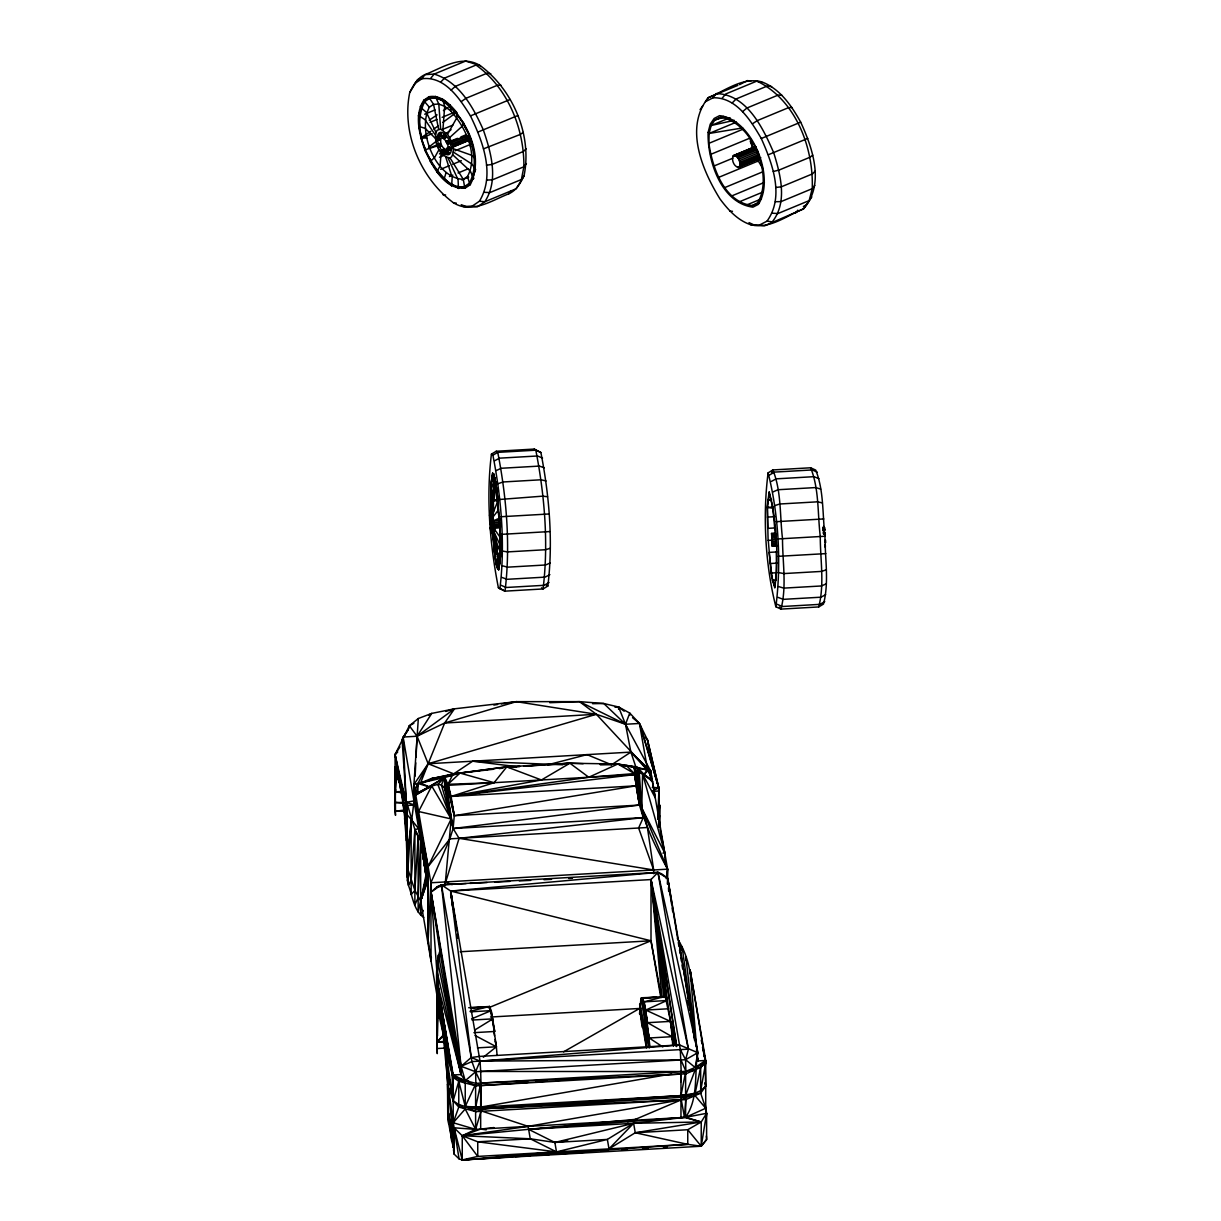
<?xml version="1.0" encoding="UTF-8"?>
<svg xmlns="http://www.w3.org/2000/svg" width="1221" height="1221" viewBox="0 0 1221 1221"><rect width="100%" height="100%" fill="white"/><g stroke="black" fill="none" stroke-linecap="round" stroke-linejoin="round"><path stroke-width="1.5" d="M445.741 711.446L454.471 708.821L444.642 723.015L428.159 763.751L413.934 784.462L430.876 882.768L428.022 943.467L428.098 866.605L414.652 798.381L413.934 784.462L418.33 718.513L431.746 713.4L454.471 708.821L516.361 701.648L579.487 701.632L603.769 703.51L618.574 707.005L629.761 713.079L639.453 723.458L647.557 740.109L658.73 787.82L659.661 825.732M690.094 973.412C688.507 961.4 684.065 948.961 677.396 938.69M437.362 1021.428L436.889 970.97L437.271 1053.647L437.133 1015.903C438.827 994.52 433.363 971.931 439.819 951.098L431.059 892.047L437.179 886.721L441.453 884.828L657.951 872.389L661.675 873.824L667.765 878.448L697.802 1052.7C693.94 1074.327 699.007 1097.771 685.607 1117.322L475.61 1129.379L454.09 1127.807L448.29 1087.697L436.889 970.97L461.095 1074.526L465.232 1080.722L475.915 1085.851L685.912 1073.793L700.671 1067.398L705.723 1062.957L690.094 969.749L690.262 973.335M775.304 527.93L767.688 528.357L767.444 507.402L769.291 493.406L772.725 506.593L775.717 539.239M772.359 546.199L771.611 533.44L772.206 546.001L778.006 545.863M775.869 606.745C781.379 563.904 778.739 514.713 768.101 472.878L772.862 469.948L810.637 467.78L815.704 470.085C824.022 490.613 822.343 514.392 824.984 536.248C824.969 558.638 829.227 582.28 823.488 604.074L818.711 606.944L780.952 609.111L775.869 606.745C765.246 564.926 762.606 515.735 768.101 472.878M822.893 528.51L824.541 528.418L824.328 527.213L824.526 530.509L824.557 528.846L822.923 528.937M440.72 1015.704L437.133 1015.903L437.011 1048.549L436.889 970.97L437.011 1048.549L444.612 1048.106M480.616 1093.329L480.662 1085.713M645.268 737.24L647.557 740.109L658.73 787.82L659.019 825.93L658.913 790.994L653.235 791.315M680.906 1081.821L680.952 1074.205M466.132 883.592L441.453 884.828L471.932 1061.583L475.61 1071.748L475.915 1085.851L458.775 1081.287L453.205 1077.471L439.148 1016.299L437.576 984.263L453.205 1074.984L461.095 1074.526L437.484 960.668L436.889 1046.229L437.729 1017.093M445.055 885.698L451.175 818.94L444.826 777.487L460.012 773.076L506.761 766.864L569.886 763.232L617.826 764.01L647.115 769.947L644.123 774.419L639.3 772.801L637.728 773.61C635.805 807.875 651.693 839.789 667.582 869.169L667.582 884.248M480.631 1088.873L480.662 1085.5L480.677 1129.089L462.255 1135.744L454.09 1127.807L453.205 1139.849L454.09 1154.059L459.065 1158.882L462.255 1159.95L701.236 1146.229L706.608 1139.544L706.608 1113.308L705.204 1104.547M399.969 746.84L395.039 754.624C400.29 774.648 392.216 795.1 395.512 815.353L395.039 754.624L409.356 725.747L418.33 718.513M438.492 954.914L438.415 960.561L438.492 954.914L461.095 1074.526L461.095 1066.299L441.453 884.828L431.059 892.047L437.774 983.821M480.616 1088.888L480.662 1085.5L480.982 1111.339L475.61 1129.379L462.255 1135.744L462.255 1159.95L490.735 1158.164M658.989 825.961L658.913 800.243L659.508 826.892L659.722 805.112L658.165 819.337M496.138 484.874L500.03 530.723L496.138 484.874L493.681 473.885L492.612 473.122L490.857 489.697L491.346 510.821M492.49 531.654L495.177 556.807L498.687 569.856L500.259 552.151L499.877 530.387L500.427 553.281L498.687 569.856L496.413 565.079L495.161 558.089L492.551 531.608M639.514 1013.918L640.949 998.274L665.216 996.412L675.64 1045.222M658.73 825.869L658.73 787.82L639.453 723.458L625.518 724.267L596.352 714.285L428.159 763.751L414.789 789.453C413.247 821.565 404.105 852.548 408.44 885.317C412.591 896.122 413.598 910.347 423.718 917.475M475.61 1129.379L475.61 1084.111L465.232 1106.485L458.775 1104.578L453.205 1100.747L447.527 1084.217L445.65 1049.694L437.576 984.263L461.095 1074.526L431.059 892.047L461.095 1066.299L465.232 1080.722L465.232 1108.973L475.61 1129.379L453.205 1122.74L458.775 1107.065L458.775 1078.799L453.205 1074.984L453.205 1147.313L447.771 1118.65L447.527 1084.217L448.656 1123.869M651.404 781.104L651.495 775.854L648.458 770.283L596.352 714.285L579.487 701.632L549.786 702.701M680.967 1117.581L680.967 1074.098M708.897 143.345L709.096 133.471L711.156 125.504L714.926 119.979L720.146 117.277C752.258 121.367 774.114 176.206 757.554 202.854L752.334 205.555C724.221 202.228 712.377 167.811 708.897 143.345L743.146 129.136M738.461 167.475L739.178 167.109C741.361 163.11 738.613 156.212 734.035 155.357L733.317 155.723C731.12 159.707 733.882 166.605 738.461 167.475L760.225 158.379M750.35 224.618L759.462 225.061L766.986 221.169C784.767 196.673 772.374 163.324 761.278 138.507C750.854 120.635 736.492 97.146 713.033 97.772L705.509 101.664L708.363 97.604C725.35 90.751 742.399 76.877 761.522 81.822C779.944 88.538 791.529 105.739 800.686 122.161C812.698 148.245 825.06 184.402 803.525 208.883C786.538 215.705 769.459 229.716 750.35 224.618C737.392 220.131 728.021 209.691 720.024 199.008C702.304 170.329 684.035 127.533 708.363 97.604L737.866 85.378M444.597 885.652L459.081 838.323L453.113 828.525L447.268 796.275L444.536 787.866L441.392 784.905L437.82 784.386L428.907 786.797L418.04 783.531L417.841 792.856L415.766 795.1L444.826 777.487L448.321 785.317L451.083 796.443L454.273 815.704L453.113 828.525L449.862 838.858L430.876 882.768L431.059 961.095L437.637 999.221M453.556 1150.991L454.09 1127.807L462.255 1159.95L687.759 1144.352L701.236 1146.229L706.608 1139.544L706.379 1135.988M658.821 823.03L658.745 826.815L659.508 815.491L658.806 819.138M442.902 129.975L444.688 106.319L442.506 99.115C466.422 118.284 484.768 155.159 470.314 184.63L465.186 188.126C444.108 189.789 432.417 166.148 424.816 149.893C419.475 134.341 414.041 115.14 423.809 100.214L428.953 96.734C440.995 94.368 450.381 104.701 457.28 113.11L456.807 117.796L447.527 134.371C451.678 140.659 455.647 149.588 451.617 156.792L450.015 157.891C438.827 156.639 432.493 139.942 437.042 130.326L440.644 129.121L447.527 134.371M659.081 825.884L659.722 805.112M489.957 510.775L490.201 513.995L489.987 510.683L491.681 510.622L491.895 512.561L490.216 512.225L491.865 512.133M489.789 521.352L490.018 524.068L489.789 521.352L491.437 521.26L491.315 519.444L493.009 519.368L493.177 522.664L490.094 522.756M491.91 512.973C486.691 514.499 491.559 520.344 492.49 513.827C489.987 512.438 491.33 518.528 490.674 515.399C490.491 514.514 490.689 511.996 490.873 514.316M496.23 484.081L492.612 473.122L491.315 482.722L491.071 501.007L493.406 503.968L493.65 512.179M492.216 527.35L490.689 530.586L490.476 527.274L500.534 526.556M491.346 519.474L491.712 524.007L490.018 524.068M489.819 517.246L491.544 517.078L491.346 513.888M491.498 526.007L491.666 529.304L491.468 525.992L500.564 525.457M491.483 520.177L493.177 520.467C490.811 519.52 491.773 524.938 491.437 521.26M491.147 529.212C492.216 535.851 489.331 527.96 493.391 528.632M491.742 523.916L491.727 522.237M490.796 516.346L492.597 515.842M492.857 531.715L492.887 529.288M492.185 533.15L498.916 560.454L497.542 567.399L498.58 568.147L499.786 561.08L493.284 536.843L493.513 520.604L491.727 506.746L495.68 482.341L493.681 473.885L497.359 494.352L500.03 530.723M493.833 531.639L501.221 547.481L499.786 561.08L492.582 535.347M499.877 588.827C505.296 544.78 501.388 498.763 492.902 455.204L491.422 454.136C486.004 498.183 489.896 544.2 498.382 587.759L505.006 591.147L543.055 588.949L547.847 586.019C553.25 542.002 549.358 496.031 540.888 452.518L534.264 449.069L496.214 451.266L491.422 454.136M428.022 943.467L428.098 866.605L451.175 818.94L444.536 787.866L444.826 777.487L430.692 778.8L420.573 782.951L428.907 786.797L444.826 777.487L454.273 815.704L639.453 805.066L643.269 817.597L638.614 828.006L653.662 869.978L653.678 873.717M667.215 878.586L667.582 869.169L650.625 770.848L625.518 724.267L618.574 707.005L614.865 706.7M397.344 751.632L395.039 754.624L401.236 784.279L414.881 829.547L411.141 880.234L408.44 885.317C407.188 859.172 405.113 832.05 407.112 805.463L414.652 805.021L406.211 802.334C399.313 793.268 399.939 780.875 397.435 770.207L394.795 767.109L394.795 811.339L404.288 810.79M657.707 818.97L658.913 790.994M667.521 884.05L667.765 878.448L657.951 872.389L450.717 891.071L441.453 884.828M414.484 789.499L413.934 800.9L427.579 879.654L428.098 866.605L449.862 838.858L647.42 827.502L653.662 869.978L459.081 838.323L643.269 817.597L634.218 766.605L650.625 770.848L650.9 776.007M415.14 776.174L415.781 762.866M416.056 757.157L417.078 736.232L431.746 713.4L428.769 715.033M407.173 880.86L411.141 819.398L407.112 814.712L402.06 739.377L408.44 729.441M405.967 835.485L404.594 818.497L406.211 802.334L413.934 800.9L414.652 798.381L426.221 866.727L428.098 866.605L427.579 879.654M425.351 870.787L418.742 828.8L414.881 829.547L418.147 836.858L418.147 912.118L420.68 900.869L427.548 881.623L414.652 798.381L427.548 877.334L414.652 798.381L427.075 873.595L414.652 798.381L425.656 864.682M491.361 510.927L491.147 481.303L492.719 474.832L493.742 475.564M498.58 568.147L500.137 561.675L501.053 533.898M706.349 1116.742L706.608 1113.308L685.607 1117.322L685.607 1072.038L680.967 1095.588L480.982 1108.836L480.677 1085.606M449.984 104.823L450.824 111.004C465.918 127.732 478.785 154.762 467.521 176.496L463.293 179.365C435.073 178.098 417.002 130.296 429.349 107.219L433.562 104.365L438.797 104.044L444.688 106.319L450.824 111.004M701.236 1146.229L701.236 1121.962L633.623 1123.305L607.371 1139.422L609.004 1148.885L635.256 1132.752L687.759 1129.73L701.236 1146.229L706.608 1113.308L701.236 1121.962L687.759 1129.73L687.759 1144.352L477.747 1156.424L462.255 1135.744L528.617 1129.333L633.623 1123.305L684.508 1117.383L685.912 1099.556L700.671 1093.161L705.723 1086.232L705.158 1065.826M441.132 152.762L440.064 165.919L436.859 171.749L451.633 185.745L452.182 177.411L445.757 157.143M436.859 171.749C444.49 178.709 453.006 188.873 464.545 186.523L469.505 183.15C484.584 152.549 463.736 111.859 435.332 96.352L438.797 104.044L440.644 129.121M431.059 961.095L431.364 957.386M423.305 910.393L420.68 915.307L420.68 840.048L425.931 875.35L420.68 900.869L426.831 880.066L426.526 878.021L427.335 880.631L420.68 900.869L426.526 878.815L420.68 840.048L414.881 829.547L414.881 904.807L418.147 897.694L420.68 840.048L418.147 836.858L414.881 890.384L420.68 900.869L430.876 960.057L428.495 941.727M495.68 482.341L494.81 481.7L494.093 483.775L490.934 509.081L494.81 481.7L492.719 474.832M491.681 510.622L491.88 513.812M493.07 526.175L493.376 528.266L491.712 527.96M824.557 530.448L822.878 530.601M666.193 878.616L667.582 869.169L641.742 807.997L634.218 766.605L637.728 773.61L641.742 807.997L647.42 827.502M490.842 511.706L493.605 488.415L491.315 482.722M499.404 565.705L499.954 562.347M499.984 560.256L500.992 554.365L493.742 534.279M447.771 1118.65C449.42 1082.188 446.672 1044.947 438.812 1009.416L437.515 1009.965L437.576 1018.161L437.133 1015.903M636.675 1119.245L528.617 1129.333L554.868 1142.444L607.371 1139.422L556.501 1151.891L477.747 1141.803L462.255 1135.744L530.25 1138.781L554.868 1142.444L633.623 1123.305L635.256 1132.752L701.236 1121.962L685.607 1117.322L705.723 1108.241L700.671 1093.161L685.607 1095.313L681.272 1097.328L685.912 1099.556L475.915 1111.629L458.775 1107.065L453.205 1100.747L458.775 1081.287L465.232 1106.485L475.915 1109.141L685.912 1097.069L700.671 1090.674L705.723 1062.957L705.204 1059.92M643.269 817.597L453.113 828.525L451.175 818.94L431.73 786.034L415.888 794.856L418.04 783.531M409.737 92.521C401.388 132.952 420.543 178.342 453.418 202.747C471.855 214.331 491.514 200.565 508.821 193.773C516.559 190.384 520.421 183.028 524.023 175.839C532.356 135.455 513.217 90.11 480.372 65.72C461.95 54.09 442.277 67.811 424.969 74.634C417.261 78.052 413.293 85.317 409.737 92.521L417.536 79.686L421.031 78.236M442.658 100.641L435.744 97.97L429.594 98.336L424.633 101.709C410.424 130.693 429.258 166.102 451.633 185.745M436.462 137.958C437.439 135.5 439.758 141.483 437.332 140.171C433.943 135.531 443.635 138.232 438.049 140.446M437.82 137.393L438.904 137.042M437.667 144.368C436.95 146.459 440.003 148.489 440.934 145.955C441.941 141.789 434.523 145.207 439.789 143.544M439.819 133.73C442.216 132.173 441.193 136.462 438.858 135.867A1.679 0.794 67.5 0 0 440.354 136.447L440.186 134.966L441.559 134.386M437.683 145.436L439.331 143.468M439.591 136.691L441.773 135.21L440.399 135.775M442.536 136.096L443.864 136.019L444.429 138.248A1.679 0.809 67.5 0 1 442.933 137.668C440.827 135.775 447.069 133.974 443.864 136.019M441.422 150.549L442.964 150.824L442.551 152.961A1.679 0.809 67.5 0 1 441.636 151.74C440.689 147.207 447.084 151.145 443.91 152.396A1.679 0.809 67.5 0 1 443.406 151.923M445.039 137.942C442.109 141.01 448.718 134.234 444.093 136.37L445.65 136.203M446.382 141.728C447.634 139.133 449.557 146.001 447.008 143.651C444.383 138.996 452.655 142.491 448.626 143.376M445.39 151.801C446.657 149.206 448.565 156.074 446.016 153.739C443.605 148.382 451.831 153.663 447.39 153.159M447.741 141.163L448.824 140.797M447.252 148.199L448.076 147.634L449.13 149.283A1.679 0.809 67.5 0 1 449.145 150.351L448.138 150.412A1.679 0.809 67.5 0 1 447.466 149.374C446.153 145.681 453.495 148.565 449.13 149.283L450.488 148.703M448.138 150.412L450.58 149.481M463.415 206.593L472.283 206.059L479.441 201.206C495.451 174.695 482.814 141.361 470.451 115.903C459.905 98.962 444.81 75.595 421.84 78.785L414.682 83.654M492.094 508.012L496.291 487.484M500.259 552.151L501.221 547.481M705.723 1112.041L705.723 1060.469L697.802 1060.927L690.094 969.749L705.723 1060.469L700.671 1067.398L695.146 1093.268L680.967 1095.588L684.538 1094.688M475.915 1111.629L465.232 1106.485L475.61 1107.386L480.28 1085.622M491.697 511.34L493.406 503.968L493.376 495.299L490.857 489.697M426.236 877.227L420.68 900.869L427.075 880.097L427.548 881.623L428.098 866.605L426.526 868.589L426.801 871.306M493.94 548.611L496.413 565.079L497.924 557.158L494.993 534.355M444.246 178.693L446.031 172.71M427.106 873.076L426.511 869.26L426.816 870.726L428.098 866.605C427.991 895.924 424.771 847.878 424.908 866.391M496.901 551.434L495.177 556.807L493.284 536.843M493.009 519.368L493.147 522.634M408.318 729.532L403.128 737.041L406.211 802.334L406.211 840.384L407.677 842.215L406.685 833.027L407.112 814.712L407.173 877.273M435.454 138.431L425.198 128.419L419.749 126.633L418.528 115.4L421.199 107.845L420.253 106.593L424.633 101.709L423.809 100.214L429.594 98.336L433.562 104.365L438.644 129.228M448.015 158.013L458.073 179.67L458.394 186.874L465.186 188.126L464.545 186.523L470.314 184.63L469.505 183.15L473.87 178.266L472.924 176.999L475.61 169.46L471.855 164.041L453.281 152.03M630.265 766.483L635.866 767.002L630.891 752.105L625.518 724.267L629.761 713.079L629.761 715.353M492.872 513.171L498.702 499.13L497.298 495.314M453.205 1074.984L465.232 1080.722L475.61 1071.748L480.036 1061.11L450.717 891.071L651.007 879.563L657.951 872.389L697.802 1052.7L695.146 1067.505L685.912 1071.305L475.915 1083.363L453.205 1077.471L437.576 984.263L453.037 1076.495M456.913 114.133L463.858 123.382L462.225 126.236L449.603 137.591M771.565 472.542L772.862 469.948C781.516 491.269 779.761 515.964 782.508 538.675C782.493 561.935 786.904 586.477 780.952 609.111L779.364 606.959M818.711 606.944C824.663 584.294 820.253 559.752 820.268 536.507C817.521 513.797 819.276 489.102 810.637 467.78M439.056 149.527L434.645 157.494L430.265 161.477L437.225 170.711M438.858 135.867L440.216 135.302L439.026 133.638L438.675 135.47M395.925 781.745L394.795 774.587L397.435 770.207L406.211 802.334L395.039 754.624L397.725 751.999M395.177 802.166L404.243 803.525M759.508 159.157L757.646 161.538M700.076 109.615L702.716 105.891M524.023 175.839L516.254 188.721L484.798 201.77L477.365 206.822L472.283 206.059M811.843 196.917L803.525 208.883L764.453 225.885L759.462 225.061M508.821 193.773L510.882 190.964M713.033 97.772L716.193 93.559C746.993 94.353 763.064 128.159 773.732 152.808C780.463 174.557 787.866 202.182 772.267 221.84L766.986 221.169M421.84 78.785L424.969 74.634L434.188 74.084L465.644 61.05L480.372 65.72M795.695 212.927L797.817 210.165M493.223 516.727L498.55 509.798M814.819 185.409L812.24 188.66L809.157 200.61L777.914 213.553L772.42 213.202M526.419 163.583L523.885 166.773L521.398 179.518L489.942 192.552L484.401 192.338M430.723 78.266L434.188 74.084C459.401 81.853 473.26 107.341 483.333 129.914C491.071 152.411 498.916 180.189 484.798 201.77L479.441 201.206M722.145 98.214L725.656 94.017L756.898 81.074C795.634 99.634 813.751 147.649 812.24 188.66L780.997 201.618L775.381 201.709M453.205 1122.74L465.232 1108.973L458.775 1104.578M437.271 1046.916L437.011 1041.879L443.315 1035.026M815.109 171.154L812.56 173.855L781.318 186.813L775.686 187.469M440.705 82.112L444.566 78.083L476.022 65.049C507.738 87.759 524.282 128.434 523.885 166.773L492.445 179.823L486.797 180.067M609.004 1148.885L633.623 1123.305M526.129 148.764L523.58 151.373L492.124 164.408L486.507 165.232M732.203 102.961L736.126 98.962L767.368 86.004L771.596 86.584M665.063 862.347L664.789 852.991L641.742 807.997L639.3 772.801L637.347 767.414L644.123 774.419L648.458 770.283L652.472 781.501L648.458 770.283L652.35 781.272L655.295 797.908L642.597 773.916L637.347 767.414L637.728 773.61M444.612 1042.459L437.011 1041.879L443.986 1035.423M700.671 1067.398L695.146 1067.505L700.671 1064.91L705.723 1060.469L695.146 1067.505L685.607 1059.691L680.311 1049.602L651.007 879.563L651.007 940.781L660.53 996.092M700.671 1090.674L705.723 1086.232L705.204 1083.195M451.129 90.064L455.387 86.355L486.843 73.306L490.781 73.672M461.095 1066.299L471.23 1057.493L479.227 1056.44L679.502 1044.932L697.802 1052.7L685.607 1059.691L475.61 1071.748L461.095 1066.299L471.932 1061.583L688.415 1049.144L657.951 872.389M742.551 111.706L746.87 108.043L778.128 95.085L781.959 95.314M438.186 138.629L439.377 137.668L436.538 138.736M443.147 151.221L444.337 150.259L442.964 150.824M447.466 149.374L450.167 147.894L447.329 148.962M438.003 138.232L439.148 137.317L437.774 137.881M447.939 142.002L449.069 141.087L446.382 142.094M439.453 153.907L442.323 151.602M446.947 152.076L448.092 151.16L445.406 152.167M483.318 1057.264L496.382 1046.779L491.193 1010.622L489.545 1006.501L468.711 1007.707M428.602 147.298L436.065 141.438M446.52 133.242L451.007 129.731M812.728 155.128L810.072 157.204L778.83 170.162L773.29 171.459M442.735 150.473L443.864 149.634L442.49 150.198M448.58 148.107C451.098 144.917 446.413 149.679 449.954 147.543L447.268 148.565M446.718 151.725C449.236 150.442 445.97 150.152 446.84 151.999M437.362 145.91L425.61 149.634L420.894 137.82L430.83 131.303M433.837 129.09L438.354 125.748M442.857 122.421L454.884 113.522M523.137 132.402L520.467 134.356L483.516 148.84M644.123 774.419L650.915 779.471L642.597 773.916L641.742 807.997L636.996 776.815L634.218 766.605L639.453 805.066L453.113 828.525L444.826 777.487L413.934 784.462L413.934 800.9L403.128 737.041L417.078 736.232L454.471 708.821M461.279 101.602L465.934 98.321L497.374 85.287L500.931 85.195M439.209 147.161L439.346 145.345L437.957 144.032M429.212 120.207L437.103 114.866M443.406 110.592L448.153 107.387M752.472 123.825L757.188 120.65L788.43 107.692L791.88 107.448M438.034 778.159L453.739 773.839L472.664 761.202L562.82 764.804M600.32 764.773L611.568 764.773L630.891 752.105L650.625 770.848L650.824 776.464M474.679 1030.081L492.902 1018.848L472.084 1020.054M549.038 582.493L544.291 585.302L506.242 587.484L501.068 585.302M769.627 474.954L774.45 472.1L812.209 469.932L817.231 472.161M508.684 767.49L519.963 766.391L506.761 766.864L494.093 782.692L451.083 796.443L541.437 779.975L569.886 763.232L583.15 763.72M824.755 601.571L820.024 604.349L782.264 606.516L777.136 604.258M492.902 455.204L497.756 452.365L535.805 450.183L540.888 452.518M563.553 1051.846L639.606 1008.47L646.397 1047.908M409.356 728.021L409.356 725.747L413.843 723.275M428.907 786.797L417.841 792.856L431.73 786.034L418.605 811.507L451.175 818.94L441.392 784.905L444.826 777.487L437.82 784.386L451.175 818.94M470.451 115.903L510.088 99.481M494.581 460.79L499.496 458.165L537.545 455.982L542.551 458.089M825.655 594.688L820.97 597.191L783.21 599.358L778.052 597.374M549.877 574.633L545.161 577.121L507.112 579.303L501.907 577.441M771.306 481.44L776.205 478.846L813.964 476.678L818.925 478.647M739.605 84.646L747.435 80.601L750.747 81.12M803.387 206.441L806.409 204.884M761.278 138.507L800.686 122.161M807.798 138.416L768.375 154.746M652.823 790.704L658.73 787.82L655.25 775.182M409.356 725.747L417.078 736.232L444.642 723.015L516.361 701.648L596.352 714.285L444.642 723.015M496.321 470.512L501.312 468.269L539.361 466.086L544.307 467.811M649.908 1046.611L645.741 1010.072L666.864 1000.533L651.007 879.563L688.415 1049.144L685.607 1059.691L685.912 1073.793L681.272 1071.565L480.677 1071.458L480.036 1061.11L471.23 1057.493L450.717 891.071L651.007 940.781L661.492 997.465M517.673 115.583L478.037 132.021M826.159 583.867L821.489 585.958L783.729 588.125L778.54 586.553M773.046 491.895L778.006 489.728L815.765 487.561L820.649 489.117M550.274 562.957L545.573 564.987L507.524 567.17L502.304 565.75M480.677 1107.096L475.915 1109.141L528.113 1126.357L681.272 1099.831L684.508 1117.383L701.236 1121.962M471.565 1018.894L491.193 1010.622L494.734 1031.47L473.916 1032.661M424.71 114.209L435.058 109.921M430.082 122.344L436.981 119.475M442.155 117.338L454.227 112.332M419.749 126.633L418.742 126.053L421.81 137.973L432.158 133.684M442.506 129.395L452.854 125.107M438.629 133.776L440.399 133.074M439.27 133.73L440.644 133.165M439.529 133.928L441.376 133.989M436.63 137.439L438.186 136.752M436.508 137.668L438.644 136.844M440.399 136.142L441.773 135.577M436.462 138.324L437.835 137.759M442.597 135.79L444.734 134.966M443.62 135.729L444.978 135.165M442.551 136.462L444.475 134.875M436.675 139.148L439.56 138.065M442.613 136.859L443.91 135.897M436.859 139.545L438.217 138.98M438.324 139.041L439.697 138.477M449.526 143.529L447.756 144.231L448.107 147.146L446.733 149.618C442.002 149.084 439.331 142.033 441.254 137.973L444.123 136.706M438.4 139.453L439.774 138.889M437.332 140.171L438.705 139.606M442.933 137.668L445.772 136.615M438.415 139.82L439.774 139.24M437.591 140.369L439.713 139.545M444.49 137.576L445.848 137.011L444.413 137.179M444.49 137.942L445.863 137.378M429.059 148.214L438.98 144.109M438.69 144.307L440.048 143.742M446.565 141.209L448.321 140.507M437.622 145.04L440.293 144.032M446.443 141.422L448.565 140.598M439.163 144.948L440.522 144.383M437.82 145.848L440.705 144.78M446.459 142.491L449.481 141.834M438.003 146.245L440.918 145.589M446.596 142.903L447.97 142.338M450.671 141.163L457.448 138.355M460.851 136.95L465.934 134.844M438.232 146.596L440.567 146.596M446.779 143.3L449.618 142.247M438.476 146.886L440.934 145.955M438.736 147.085L440.873 146.261M448.321 143.208L449.694 142.643M447.252 143.941L449.694 143.01M447.512 144.139L449.649 143.315M451.19 142.765L466.453 136.431M451.48 144.322L468.437 137.301M453.205 145.04L468.467 138.706M441.468 150.259L443.605 149.435M447.313 147.894L449.191 146.978M448.076 147.634L449.45 147.069M451.724 146.489L456.807 144.383M460.195 142.979L468.681 139.453M441.422 150.916L444.108 149.908M452.976 146.199L468.238 139.866M441.498 151.328L443.36 149.344M452.503 147.039L469.627 139.82M441.636 151.74L444.52 150.656M451.816 147.512L468.772 140.476M448.992 148.855L450.366 148.29M443.284 151.633L444.658 151.068M443.36 152.045L444.734 151.48M445.573 151.282L447.344 150.58M443.376 152.411L444.734 151.847M445.451 151.496L447.588 150.687M442.551 152.961L444.673 152.137M448.382 150.595L450.518 149.771M443.009 153.052L444.551 152.366M448.641 150.702L450.396 150M445.482 152.579L448.504 151.908M447.268 152.884L448.641 152.32M446.016 153.739L448.702 152.717M446.276 154.014L448.718 153.083M446.535 154.212L448.656 153.388M439.484 157.234L444.658 155.082M446.779 154.304L448.534 153.602M455.006 150.793L470.512 144.353L468.269 139.576M440.674 169.292L449.282 165.705M452.732 164.286L461.355 160.714M449.42 176.557L452.869 175.122M458.043 172.985L468.391 168.696M461.813 179.93L468.711 177.06M723.488 116.422L714.926 119.979L725.61 116.728M730.005 117.689L711.156 125.504L734.279 120.314M736.507 122.1L709.096 133.471L742.689 127.93M710.546 154.441L749.938 138.11L752.869 148.046L750.243 141.239M734.035 155.357L755.082 146.627M733.317 155.723L754.364 146.993M734.905 155.388L755.952 146.657M732.798 156.486L753.861 147.756M735.866 155.845L755.158 147.848M713.964 166.025L732.798 158.211M736.843 156.685L756.15 148.672M737.789 157.83L757.096 149.832M738.629 159.234L757.936 151.221M739.3 160.775L756.852 153.51M739.773 162.362L759.08 154.365M740.002 163.889L759.294 155.891M739.972 165.247L759.279 157.25M739.682 166.346L760.744 157.616M737.591 167.43L760.393 157.967M718.879 177.289L758.272 160.958L762.637 168.239M724.999 187.485L762.667 171.856M731.867 195.879L764.407 182.387M739.041 201.938L763.018 192.002M746.031 205.235L761.446 198.855M752.334 205.555L759.187 202.701M488.385 1007.844L651.007 940.781L460.164 951.754M437.866 1016.788L439.148 1016.299L437.576 1009.904M676.526 1046.611L651.007 879.563L665.216 996.412L663.781 996.962L651.007 879.563L676.602 1045.069M407.677 842.215L405.021 814.972L397.435 770.207L397.848 778.754L396.443 779.273L394.795 774.587M451.312 141.224L469.307 134.951L463.278 124.054M498.031 483.714L503.083 481.974L541.132 479.777L546.001 480.982M425.61 149.634L424.816 149.893L430.86 160.806M826.205 569.856L821.535 571.413L783.775 573.58L778.586 572.557M774.709 505.631L779.731 503.998L817.49 501.831L822.313 502.869M490.903 514.728L492.521 514.209L489.682 513.98M489.774 514.362L489.88 515.491L491.514 514.972M491.697 527.518L493.315 526.999M550.228 548.275L545.528 549.725L507.478 551.907L502.258 551.053M491.758 522.664L490.109 523.168L491.758 523.076M491.468 514.59L489.85 515.064C492.445 516.697 493.513 511.126 490.827 513.919M491.666 527.106L493.284 526.617L491.407 526.556L491.163 522.741M491.346 530.326L492.963 529.853L491.269 529.624M493.513 520.604L500.366 518.604L499.236 518.208M429.304 780.555L420.573 782.951L428.159 763.751L417.078 736.232M492.841 500.518L498.168 499.084M675.839 1045.924L679.502 1044.932L480.036 1061.11L680.967 1059.95L685.912 1071.305L695.146 1069.993L685.607 1095.313L475.61 1107.386M491.62 526.709L493.238 526.297L491.407 526.266M492.399 529.151L490.644 528.006L492.261 527.579M656.639 997.221L642.368 997.725L644.032 1001.846L665.216 996.412M627.625 1121.672L633.119 1120.329L681.272 1099.831L480.982 1108.836M470.116 1011.186L489.545 1006.501L494.734 1031.47M499.572 499.481L542.735 496.153L547.542 496.749M637.835 785.317L634.218 766.605L636.065 785.82L454.273 815.704L447.939 784.294L452.426 775.274L430.692 778.8L453.739 773.839L506.761 766.864L541.437 779.975M690.384 1071.015L695.146 1069.993L689.834 1070.863M776.174 521.688L823.793 518.94M825.808 553.617L778.189 556.333M430.692 778.8L460.012 773.076L494.093 782.692L447.939 784.294L460.012 773.076L453.739 773.839L428.159 763.751L630.891 752.105L647.115 769.947M671.611 1073.931L480.677 1107.096L465.232 1106.485M549.725 531.562L501.755 534.34M824.373 527.274L822.771 527.518L824.419 527.426M493.864 705.082L497.603 704.502M501.358 703.937L516.361 701.648M462.255 1135.744L528.113 1126.357L530.25 1138.781L556.501 1151.891L554.868 1142.444L567.872 1140.948M685.912 1097.069L695.146 1095.771L705.723 1108.241M451.083 796.443L588.781 777.243L634.477 773.58L639.453 805.066L636.065 785.82L451.083 796.443L634.554 774.618L639.453 805.066M394.795 811.339L404.212 810.057M600.198 764.346L617.826 764.01L635.866 767.002L626.022 765.308L634.477 773.58L617.826 764.01L588.781 777.243L569.886 763.232L523.656 766.147L540.399 765.231M453.739 773.839L493.528 769.245M499.206 768.589L502.991 768.146M493.94 1127.563L480.677 1129.089L486.202 1129.868M500.839 516.742L548.809 513.995M556.501 1151.891L462.255 1159.95L477.747 1156.424L477.747 1141.803L530.25 1138.781M528.617 1129.333L684.508 1117.383M569.886 763.232L547.817 764.804L586.996 754.624L611.568 764.773M475.915 1083.363L480.982 1085.561L528.144 1082.432M535.698 1081.943L547.008 1081.18M556.44 1080.554L565.872 1079.929M579.09 1079.059L582.86 1078.815M662.927 853.128L664.789 852.991L660.073 828.967M777.365 538.98L824.984 536.248M494.52 1157.935L511.614 1156.852M515.399 1156.623L530.586 1155.677M536.278 1155.31L549.572 1154.486M557.158 1154.013L568.543 1153.296M578.037 1152.7L589.422 1151.983M600.824 1151.266L608.409 1150.793M621.703 1149.968L627.396 1149.602M642.582 1148.656L648.275 1148.305M663.461 1147.343L667.246 1147.114M494.719 490.598L498.412 490.399M492.902 500.9L498.443 500.579M489.942 510.958L491.712 510.76M490.109 511.095L491.834 511.706M490.247 513.064L492.368 513.125L490.247 513.431M490.247 513.72L492.445 513.507M489.728 514.117L492.261 514.026M489.819 514.682L492.551 514.636M492.582 515.079L490.934 515.583M489.88 515.491L492.338 515.293L492.49 516.391M771.596 499.694L767.78 499.908L771.565 500.289M489.911 516.33L492.582 516.132M489.926 516.697L491.575 516.605M489.911 516.987L491.559 516.895M491.269 519.719L493.086 519.749M496.504 519.368L500.305 519.139M489.819 520.879L491.575 520.848M489.789 521.062L493.208 520.894M491.712 518.864L491.941 515.262L492.826 521.23L500.427 520.787M489.789 521.718L493.223 521.321M490.048 521.901L493.238 521.733M491.361 522.023L493.009 521.932M490.079 522.329L493.238 522.1M491.453 522.588L493.223 522.374M491.697 521.81L492.735 528.082L492.918 522.893L500.518 522.466M489.896 523.366L491.544 523.275M773.152 507.081L767.444 507.402L772.924 508.211M489.926 523.687L491.773 523.427M489.972 523.931L491.758 523.717M492.963 524.496L500.564 524.053M491.407 526.907L493.055 526.465M493.055 526.816L490.644 528.006M490.43 527.548L500.03 527.014M490.43 527.838L500.457 527.319M490.43 528.205L492.078 528.113M492.597 527.976L500.335 527.655M490.43 528.617L492.094 528.525M490.46 529.044L493.33 529.197M490.735 529.242L493.376 528.922M490.613 530.418L493.04 530.662M491.407 531.196L493.055 531.089M491.193 531.807L493.07 531.501M491.422 531.959L493.07 531.868M491.239 532.127L493.055 532.158M491.285 532.371L493.04 532.341M767.399 517.109L775.03 516.666M822.817 527.777L824.45 527.686M822.862 528.113L824.496 528.021M499.526 547.344L494.001 547.664L495.894 543.65L492.307 531.868M822.939 529.365L824.587 529.273M822.954 529.761L824.587 529.67M822.756 530.143L824.587 530.021M771.611 533.44L775.381 533.226M771.489 533.684L775.533 533.424M771.916 534.264L775.686 534.035M772.084 535.256L775.854 535.042M825.045 532.661L823.336 532.768C827.105 533.623 824.19 537.698 825.091 532.829M823.488 533.18L825.137 533.073M772.252 536.568L776.022 536.34M823.534 533.516L825.182 533.424M825.213 533.806L823.595 534.325M772.389 538.095L776.159 537.881M772.496 539.743L776.266 539.514M772.069 540.17L768.253 540.399L771.229 574.267L774.786 587.927C778.723 556.532 776.892 522.374 769.184 491.712L767.276 506.211L768.116 540.415M497.023 556.7L500.702 556.486M772.572 541.391L776.342 541.178M772.618 542.933L776.388 542.719M772.618 544.276L776.388 544.047M772.054 545.375L776.327 545.085M772.206 546.001L777.869 545.665M776.693 551.953L769.077 552.38L772.45 580.311L774.679 586.233L776.525 572.237L776.297 551.266M770.1 563.522L777.716 563.095M771.26 573.046L776.968 572.725M772.45 580.311L776.266 580.082M634.554 774.618L448.321 785.317L454.273 815.704M402.35 791.437L394.795 791.864L395.039 798.732M404.243 802.228L394.795 802.777L395.604 789.636L394.795 791.864L402.35 792.75M667.582 869.169L430.876 882.768L431.227 892.154M437.179 886.721L440.979 886.507M472.97 1007.92L486.217 1007.172L470.283 1007.722M642.841 998.168L656.165 997.404M470.375 1011.827L491.193 1010.622M673.748 1045.619L672.054 1036.675L647.573 1022.694L644.032 1001.846L666.864 1000.533M490.537 1017.032L641.284 1008.363M644.032 1001.846L645.741 1010.072L668.574 1008.76L674.313 1045.084M675.381 1045.161L670.405 1021.382L647.573 1022.694L642.368 997.725L649.206 1037.987L662.85 1046.946M437.011 1041.879L444.612 1041.437M477.442 1047.862L496.382 1046.779L497.084 1055.387M645.741 1010.072L670.405 1021.382L673.397 1045.985L672.054 1036.675L649.206 1037.987L640.949 998.274L649.358 1047.877M394.795 811.171L404.243 810.652M469.932 883.409L487.026 882.554M494.612 882.173L509.798 881.409M519.291 880.936L530.677 880.372M543.971 879.7L551.556 879.334M568.65 878.479L572.451 878.281M592.567 703.693L603.769 703.51L625.518 724.267L627.609 729.517M615.094 706.944L618.574 707.005L624.175 711.187M421.81 137.973L426.953 138.08M757.875 81.639L761.522 81.822M652.258 787.408L658.73 787.82L640.537 725.671M729.929 211.126L732.478 211.309M442.994 194.78L445.634 194.994M465.232 1080.722L468.696 1081.012M622.786 765.796L626.526 766.147M472.664 761.202L516.254 766.62M453.418 202.747L456.318 203.159M469.917 145.65L473.244 147.039L468.528 135.21M435.744 97.97L428.953 96.734L429.594 98.336M635.256 1132.752L687.759 1144.352M453.205 148.703L471.672 155.296L475.381 158.806M445.1 881.959L452.182 884.66M442.78 137.454L447.283 142.567M461.233 204.701L468.147 207.356M498.382 587.759L505.006 591.147C510.622 545.405 506.578 497.603 497.756 452.365L496.214 451.266M749.007 222.604L754.975 225.427M579.487 701.632L625.518 724.267M475.045 1035.484L496.382 1046.779L495.131 1039.453M451.465 184.218L458.806 188.507L458.394 186.874M458.775 1078.799L465.232 1083.21M427.472 880.707L427.548 881.623L424.908 862.087L426.816 869.337M534.264 449.069L535.805 450.183C544.627 495.421 548.672 543.208 543.055 588.949L541.498 587.85M546.352 584.951L547.847 586.019M652.35 781.272L642.597 773.916L664.789 852.991M632.539 717.673L639.453 723.458L647.023 766.651M421.199 107.845L426.434 112.454L435.928 132.326M452.732 154.792L470.436 171.276L472.924 176.999M418.528 115.4L425.015 119.673L435.378 135.088M425.076 862.27L425.381 863.751M424.633 101.709L429.349 107.219M418.742 828.8L411.141 819.398L411.141 894.657L414.881 890.384L408.44 870.894M823.549 530.799L823.717 531.608M493.818 528.327L501.19 538.812L501.221 545.741M450.015 157.891L463.293 179.365L464.545 186.523M475.61 1071.748L480.982 1083.073L480.982 1085.561M649.954 755.707L651.8 760.301M397.848 778.754L399.481 782.844M491.88 477.274L494.093 483.775M496.642 487.896L497.695 491.346M467.521 176.496L469.505 183.15M703.907 1054.822L704.944 1058.409L702.747 1047.435M452.732 1076.51L445.65 1049.694L453.205 1100.747L452.426 1072.908L438.812 1009.416M425.946 865.918L425.351 862.896L426.816 870.726M496.382 563.537L497.619 569.078L497.542 567.399M702.533 1047.389L704.944 1058.409M646.535 1046.656L639.667 1004.273L648.656 1046.122M495.253 1041.36L496.382 1046.779M426.526 878.021L427.106 880.967L426.801 879.227M701.281 1040.139L702.014 1043.787M414.789 789.453L415.888 794.856M658.607 821.58L659.34 825.274M447.771 1109.065L453.205 1139.849L448.29 1087.697M424.877 864.01L420.68 840.048L426.526 878.815M425.931 865.14L426.221 867.444M472.313 146.871L474.389 158.226L474.603 168.498M705.082 1082.676L705.723 1086.232M453.205 1100.747L447.054 1066.925L452.426 1096.183L452.426 1072.908M403.205 797.985L399.267 774.816L405.021 814.972L401.236 784.279M696.504 1051.556L697.802 1060.927L696.519 1049.755M685.607 1072.038L685.912 1073.793M475.61 1084.111L475.915 1085.851M424.984 863.018L427.472 877.319M461.095 1074.526L439.819 951.098L439.819 954.898M670.405 1021.382L674.465 1045.161M639.667 1004.273L646.855 1046.565M489.545 1006.501L490.476 1011.995M493.895 1032.127L494.505 1035.79M426.236 876.495L426.831 880.066L420.68 840.048L425.076 868.177M677.67 938.644L667.765 878.448L667.765 884.05M678.296 942.414L678.907 946.168M679.532 949.938L680.143 953.693M680.769 957.462L681.379 961.217M682.005 964.987L682.631 968.741M687.881 1000.732L688.507 1004.486M696.565 1053.402L697.802 1060.927M459.065 1158.882L454.09 1127.807L454.09 1154.059M426.373 867.658L426.526 868.589M679.135 941.086L689.926 1010.362M690.506 1014.117L691.086 1017.856M691.681 1021.595L692.261 1025.35M692.841 1029.089L693.421 1032.829M694.001 1036.583L694.596 1040.323M647.557 740.109L649.419 752.243M450.717 894.779L450.717 891.071L456.822 930.555M453.006 907.92L450.717 891.071L455.601 922.969M456.166 926.724L456.746 930.478M496.123 486.172L494.887 477.899L494.902 479.441M671.596 904.273L667.765 878.448L668.177 884.065M672.145 907.966L672.695 911.66M682.096 950.381L682.096 946.611L694.963 1040.307M668.574 1008.76L651.007 879.563L661.98 997.267M453.525 911.66L454.029 915.414M639.606 1008.47L642.124 1027.182M453.205 1147.313L448.656 1113.735L451.587 1140.857M406.44 831.303L406.685 833.027L402.976 803.403M451.953 902.426L450.717 891.071L452.945 908.073M493.208 528.8L493.07 527.228M437.301 991.864L437.759 995.512M691.239 979.12L690.094 969.749L691.178 980.722M691.697 982.874L692.17 986.629M450.717 891.071L452.777 908.027M685.866 960.454L685.836 956.669L696.092 1046.031M823.488 529.181L823.824 532.814L823.748 532.005M672.054 1036.675L672.756 1045.298M668.452 887.804L668.711 891.559M494.49 527.579L494.734 530.967M825.304 541.376C825.793 546.23 825.442 537.011 825.289 540.949M825.381 545.894C824.908 541.04 825.259 550.228 825.411 546.321M680.311 1049.602L681.272 1074.053L480.982 1083.073L480.677 1071.458M492.826 521.23L492.918 522.893M490.964 518.788L491.101 521.428M690.445 976.937L690.628 980.524M682.096 946.611L682.264 950.411M685.836 956.669L685.958 960.408M658.73 815.063L658.821 818.543M700.671 1064.91L700.671 1093.161M650.625 770.848L650.625 776.342M618.574 707.005L618.574 709.279M437.484 960.668L437.484 1035.927M441.712 135.867A1.679 0.794 67.5 0 1 440.949 136.126M445.802 137.683A1.679 0.809 67.5 0 1 444.536 137.454M491.391 510.561A11.783 0.946 86.7 0 1 493.33 522.39A11.783 0.946 86.7 0 1 492.521 532.249M491.651 525.503A11.783 0.946 86.7 0 1 491.178 516.529M823.626 526.495L823.885 529.304L823.626 526.495M659.172 819.26L659.126 826.861L659.172 819.26M680.952 1073.992L680.906 1077.365L680.936 1073.992M708.104 132.448C707.325 160.47 721.092 203.022 752.93 207.158L758.348 204.365C775.808 177.732 752.273 119.002 719.551 115.659L714.148 118.452L710.24 124.191L708.104 132.448M824.984 532.677L823.32 532.936L825.014 532.615M457.967 938.033L457.387 934.279L457.89 937.987M437.469 139.591A11.935 5.678 67.5 0 0 448.718 154.64A11.935 5.678 67.5 0 0 446.81 136.447A11.935 5.678 67.5 0 0 437.469 139.591"/></g></svg>
